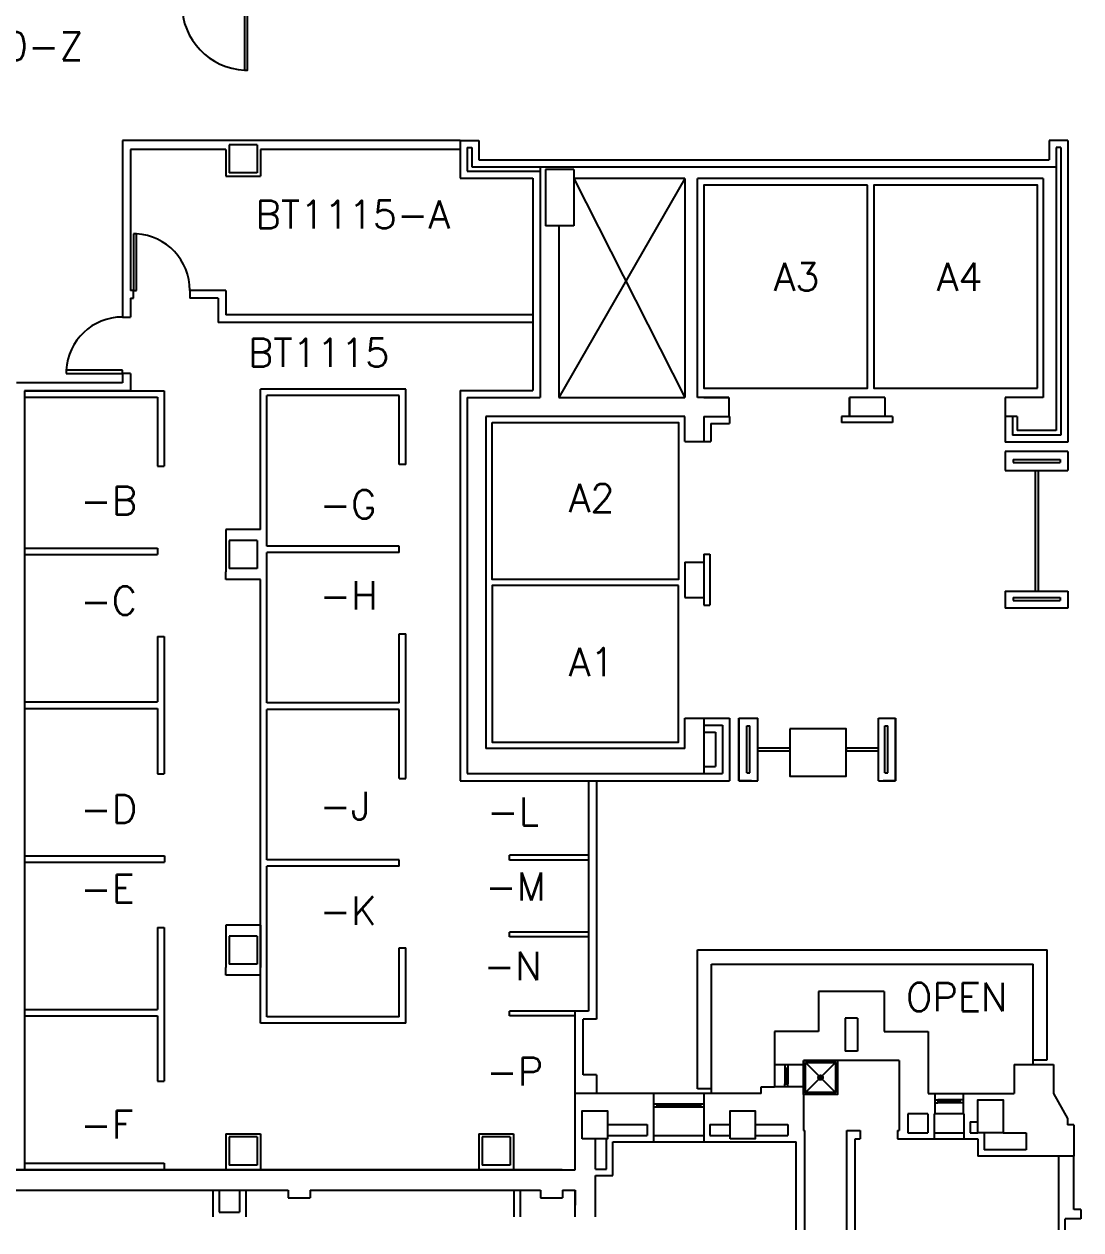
# Model space of a CAD drawing. Extents: x 2808 to 7225, y 18128 to 20366.
# Drawn here: x 4296 to 4971, y 18128 to 18897 of the extents above; entities that cross this region are included whole.
import ezdxf

# ---------------------------------------------------------------- set-up
doc = ezdxf.new("R2010")
doc.units = 0
doc.header["$MEASUREMENT"] = 0
doc.layers.get('0').update_dxf_attribs({"linetype": 'CONTINUOUS'})
for name, color, linetype in [('ARDOOR', 7, 'CONTINUOUS'), ('ARROOMNO', 4, 'CONTINUOUS'), ('ARWALL', 7, 'CONTINUOUS'), ('COL', 14, 'CONTINUOUS'), ('EQUIP', 30, 'CONTINUOUS'), ('EXWALL', 8, 'CONTINUOUS'), ('EXWINDOW', 8, 'CONTINUOUS'), ('MILL', 1, 'CONTINUOUS'), ('MPFIXTURE', 3, 'CONTINUOUS'), ('TXT', 4, 'CONTINUOUS')]:
    doc.layers.add(name, color=color, linetype=linetype)
doc.styles.add('ROMANS', font='romans.shx', dxfattribs={"height": 18})

# ---------------------------------------------------------------- blocks, each defined once
blk = doc.blocks.new('COL2')
for p, q in [((-0.5, -0.5), (-0.5, 0.5)), ((-0.5, 0.5), (0.5, 0.5)), ((0.5, -0.5), (0.5, 0.5)), ((-0.5, -0.5), (0.5, -0.5))]:
    blk.add_line(p, q)
blk = doc.blocks.new('A$C5D340DFE')
at = {"layer": 'MPFIXTURE'}
for points in [[(0, 21.6), (21.6, 21.6), (21.6, 0), (0, 0)], [(1.2, 20.4), (20.4, 20.4), (20.4, 1.2), (1.2, 1.2)]]:
    blk.add_lwpolyline(points, close=True, dxfattribs=at)
for points in [[(1.2, 20.4), (9.74, 11.86)], [(20.4, 20.4), (11.86, 11.86)], [(1.2, 1.2), (9.74, 9.74)], [(9.8, 10.8), (11.8, 10.8)], [(10.8, 11.8), (10.8, 9.8)], [(20.4, 1.2), (11.86, 9.74)]]:
    blk.add_lwpolyline(points, dxfattribs=at)
for radius in [1.5, 1]:
    blk.add_circle((10.8, 10.8), radius, dxfattribs=at)
blk = doc.blocks.new('A$C78A479F1')
at = {"layer": 'ARDOOR'}
for p, q in [((2, 36), (0, 36)), ((0, 36), (0, 0)), ((2, 0), (2, 36)), ((0, 0), (2, 0))]:
    blk.add_line(p, q, dxfattribs=at)
blk.add_arc((0, 0.06), 36, 359.91152, 86.81533, dxfattribs=at)
blk = doc.blocks.new('A$C7EEB19BA')
at = {"layer": 'ARDOOR'}
for p, q in [((36, 2), (0, 2)), ((0, 2), (0, 0)), ((0, 0), (36, 0)), ((36, 0), (36, 2))]:
    blk.add_line(p, q, dxfattribs=at)
blk.add_arc((35.94, 0), 36, 89.91152, 176.81533, dxfattribs=at)

msp = doc.modelspace()

# ---------------------------------------------------------------- linework, layer by layer
at = {"layer": 'ARDOOR', "flags": 128}
msp.add_lwpolyline([(4396.84, 18909.71, 0.400344), (4436.85, 18867.75), (4438.84, 18867.71), (4438.84, 18909.71), (4436.84, 18909.71), (4436.85, 18867.75)], format="xyb", dxfattribs=at)
at = {"layer": 'ARWALL'}
for p, q in [((4574.47, 18822.83), (4358.97, 18822.83)), ((4358.97, 18822.83), (4358.97, 18710.21)), ((4424.97, 18817.21), (4363.97, 18817.21)), ((4363.97, 18817.21), (4363.97, 18727.21)), ((4424.97, 18817.21), (4424.97, 18800.21)), ((4574.47, 18817.21), (4446.97, 18817.21)), ((4446.97, 18817.21), (4446.97, 18800.21)), ((4424.97, 18800.21), (4446.97, 18800.21)), ((4365.97, 18727.21), (4363.97, 18727.21)), ((4363.97, 18722.21), (4363.97, 18710.21)), ((4363.97, 18722.21), (4365.97, 18722.21)), ((4365.97, 18722.21), (4365.97, 18727.21)), ((4424.97, 18727.21), (4401.97, 18727.21)), ((4401.97, 18727.21), (4401.97, 18722.21)), ((4419.97, 18722.21), (4401.97, 18722.21)), ((4419.97, 18722.21), (4419.97, 18706.71)), ((4424.97, 18727.21), (4424.97, 18711.71)), ((4358.97, 18710.21), (4363.97, 18710.21)), ((4620.97, 18706.71), (4419.97, 18706.71)), ((4620.97, 18711.71), (4424.97, 18711.71)), ((4358.97, 18668.21), (4291.34, 18668.21)), ((4358.97, 18674.21), (4358.97, 18668.21)), ((4363.97, 18674.21), (4358.97, 18674.21)), ((4363.97, 18674.21), (4363.97, 18663.21)), ((4296.34, 18663.21), (4385.47, 18663.21)), ((4363.97, 18663.21), (4296.34, 18663.21)), ((4296.34, 18663.21), (4296.34, 18166.08)), ((4296.34, 18659.08), (4381.34, 18659.08)), ((4381.34, 18659.08), (4381.34, 18614.96)), ((4385.47, 18663.21), (4385.47, 18614.96)), ((4539.72, 18664.21), (4446.97, 18664.21)), ((4446.97, 18574.71), (4446.97, 18664.21)), ((4535.59, 18660.08), (4451.09, 18660.08)), ((4451.09, 18564.08), (4451.09, 18660.08)), ((4535.59, 18616.08), (4535.59, 18660.08)), ((4539.72, 18616.08), (4539.72, 18664.21)), ((4962.47, 18624.33), (4922.47, 18624.33)), ((4922.47, 18624.33), (4922.47, 18612.33)), ((4962.47, 18624.33), (4962.47, 18612.33)), ((4381.34, 18614.96), (4385.47, 18614.96)), ((4539.72, 18616.08), (4535.59, 18616.08)), ((4927.47, 18619.33), (4957.47, 18619.33)), ((4927.47, 18619.33), (4927.47, 18617.33)), ((4927.47, 18617.33), (4957.47, 18617.33)), ((4957.47, 18619.33), (4957.47, 18617.33)), ((4922.47, 18612.33), (4962.47, 18612.33)), ((4424.97, 18574.71), (4424.97, 18569.71)), ((4446.97, 18574.71), (4424.97, 18574.71)), ((4424.97, 18569.71), (4424.97, 18547.71)), ((4296.34, 18562.71), (4381.34, 18562.71)), ((4381.34, 18562.71), (4381.34, 18558.58)), ((4535.59, 18564.08), (4451.09, 18564.08)), ((4535.59, 18559.96), (4451.09, 18559.96)), ((4451.09, 18463.96), (4451.09, 18559.96)), ((4535.59, 18559.96), (4535.59, 18564.08)), ((4296.34, 18558.58), (4381.34, 18558.58)), ((4424.97, 18542.71), (4424.97, 18547.71)), ((4446.97, 18542.71), (4424.97, 18542.71)), ((4446.97, 18259.58), (4446.97, 18542.71)), ((4922.47, 18535.33), (4962.47, 18535.33)), ((4922.47, 18535.33), (4922.47, 18524.33)), ((4927.47, 18531.33), (4957.47, 18531.33)), ((4927.47, 18531.33), (4927.47, 18529.33)), ((4927.47, 18529.33), (4957.47, 18529.33)), ((4957.47, 18531.33), (4957.47, 18529.33)), ((4962.47, 18535.33), (4962.47, 18524.33)), ((4962.47, 18524.33), (4922.47, 18524.33)), ((4381.34, 18506.33), (4385.47, 18506.33)), ((4381.34, 18506.33), (4381.34, 18464.58)), ((4385.47, 18506.33), (4385.47, 18418.71)), ((4535.59, 18507.96), (4539.72, 18507.96)), ((4535.59, 18463.96), (4535.59, 18507.96)), ((4539.72, 18415.83), (4539.72, 18507.96)), ((4296.34, 18464.58), (4381.34, 18464.58)), ((4296.34, 18460.46), (4381.34, 18460.46)), ((4381.34, 18460.46), (4381.34, 18418.71)), ((4535.59, 18463.96), (4451.09, 18463.96)), ((4535.59, 18459.83), (4451.09, 18459.83)), ((4451.09, 18363.83), (4451.09, 18459.83)), ((4535.59, 18415.83), (4535.59, 18459.83)), ((4752.47, 18454.33), (4764.47, 18454.33)), ((4752.47, 18454.33), (4752.47, 18414.33)), ((4752.47, 18414.33), (4752.47, 18454.33)), ((4752.47, 18454.33), (4760.47, 18454.33)), ((4764.47, 18414.33), (4764.47, 18454.33)), ((4841.47, 18414.33), (4841.47, 18454.33)), ((4841.47, 18454.33), (4852.47, 18454.33)), ((4844.47, 18454.33), (4852.47, 18454.33)), ((4852.47, 18454.33), (4852.47, 18414.33)), ((4852.47, 18414.33), (4852.47, 18454.33)), ((4757.47, 18449.33), (4759.47, 18449.33)), ((4757.47, 18419.33), (4757.47, 18449.33)), ((4759.47, 18419.33), (4759.47, 18449.33)), ((4845.47, 18449.33), (4847.47, 18449.33)), ((4845.47, 18419.33), (4845.47, 18449.33)), ((4847.47, 18419.33), (4847.47, 18449.33)), ((4381.34, 18418.71), (4385.47, 18418.71)), ((4535.59, 18415.83), (4539.72, 18415.83)), ((4656.47, 18414.33), (4656.47, 18267.21)), ((4661.47, 18414.33), (4661.47, 18262.21)), ((4752.47, 18414.33), (4764.47, 18414.33)), ((4760.47, 18414.33), (4752.47, 18414.33)), ((4757.47, 18419.33), (4759.47, 18419.33)), ((4841.47, 18414.33), (4852.47, 18414.33)), ((4852.47, 18414.33), (4844.47, 18414.33)), ((4845.47, 18419.33), (4847.47, 18419.33)), ((4656.47, 18366.71), (4605.97, 18366.71)), ((4605.97, 18363.71), (4605.97, 18366.71)), ((4296.61, 18366.46), (4385.73, 18366.46)), ((4296.61, 18362.33), (4385.73, 18362.33)), ((4385.73, 18366.46), (4385.73, 18362.33)), ((4535.59, 18363.83), (4451.09, 18363.83)), ((4535.59, 18359.71), (4451.09, 18359.71)), ((4451.09, 18263.71), (4451.09, 18359.71)), ((4535.59, 18359.71), (4535.59, 18363.83)), ((4656.47, 18363.71), (4605.97, 18363.71)), ((4656.47, 18343.15), (4656.47, 18267.21)), ((4661.47, 18343.15), (4661.47, 18262.21)), ((4381.34, 18320.58), (4385.47, 18320.58)), ((4381.34, 18320.58), (4381.34, 18268.33)), ((4385.47, 18320.58), (4385.47, 18238.21)), ((4424.97, 18322.21), (4424.97, 18317.21)), ((4446.97, 18322.21), (4424.97, 18322.21)), ((4446.97, 18322.21), (4446.97, 18317.21)), ((4424.97, 18317.21), (4424.97, 18295.21)), ((4446.97, 18317.21), (4446.97, 18295.21)), ((4656.47, 18317.71), (4605.97, 18317.71)), ((4605.97, 18314.71), (4605.97, 18317.71)), ((4656.47, 18314.71), (4605.97, 18314.71)), ((4656.47, 18317.71), (4633.18, 18317.71)), ((4656.47, 18314.71), (4633.18, 18314.71)), ((4535.59, 18307.71), (4539.72, 18307.71)), ((4535.59, 18263.71), (4535.59, 18307.71)), ((4539.72, 18259.58), (4539.72, 18307.71)), ((4424.97, 18290.21), (4424.97, 18295.21)), ((4446.97, 18290.21), (4424.97, 18290.21)), ((4446.97, 18290.21), (4446.97, 18295.21)), ((4296.34, 18268.33), (4381.34, 18268.33)), ((4647.97, 18267.21), (4605.97, 18267.21)), ((4605.97, 18264.21), (4605.97, 18267.21)), ((4647.97, 18267.21), (4633.18, 18267.21)), ((4647.97, 18214.71), (4647.97, 18267.21)), ((4656.47, 18267.21), (4647.97, 18267.21)), ((4647.97, 18214.71), (4647.97, 18267.21)), ((4647.97, 18214.71), (4647.97, 18267.21)), ((4656.47, 18267.21), (4647.97, 18267.21)), ((4296.34, 18264.21), (4381.34, 18264.21)), ((4381.34, 18264.21), (4381.34, 18238.21)), ((4381.34, 18264.21), (4381.34, 18222.55)), ((4385.47, 18264.21), (4385.47, 18222.55)), ((4539.72, 18259.58), (4446.97, 18259.58)), ((4535.59, 18263.71), (4451.09, 18263.71)), ((4647.97, 18264.21), (4605.97, 18264.21)), ((4647.97, 18264.21), (4633.18, 18264.21)), ((4652.97, 18226.71), (4652.97, 18262.21)), ((4652.97, 18226.71), (4652.97, 18262.21)), ((4661.47, 18262.21), (4652.97, 18262.21)), ((4661.47, 18262.21), (4652.97, 18262.21)), ((4854.72, 18235.71), (4793.72, 18235.71)), ((4793.72, 18235.71), (4793.72, 18191.21)), ((4854.72, 18235.71), (4854.72, 18191.21)), ((4381.34, 18222.55), (4385.47, 18222.55)), ((4661.47, 18226.71), (4652.97, 18226.71)), ((4661.47, 18226.71), (4652.97, 18226.71)), ((4661.47, 18226.71), (4661.47, 18214.71)), ((4661.47, 18226.71), (4661.47, 18214.71)), ((4661.47, 18226.71), (4661.47, 18214.71)), ((4296.34, 18203.64), (4296.34, 18166.08)), ((4793.72, 18191.21), (4794.47, 18191.21)), ((4794.47, 18127.69), (4794.47, 18191.21)), ((4821.22, 18127.69), (4821.22, 18191.21)), ((4821.22, 18191.21), (4829.72, 18191.21)), ((4853.72, 18191.21), (4854.72, 18191.21)), ((4424.97, 18189.08), (4424.97, 18166.08)), ((4424.97, 18189.08), (4424.97, 18166.08)), ((4424.97, 18189.08), (4446.97, 18189.08)), ((4424.97, 18189.08), (4446.97, 18189.08)), ((4446.97, 18189.08), (4446.97, 18166.08)), ((4446.97, 18189.08), (4446.97, 18166.08)), ((4586.47, 18189.08), (4608.47, 18189.08)), ((4586.47, 18189.08), (4608.47, 18189.08)), ((4586.47, 18189.08), (4586.47, 18166.08)), ((4586.47, 18189.08), (4586.47, 18166.08)), ((4608.47, 18189.08), (4608.47, 18166.08)), ((4608.47, 18189.08), (4608.47, 18166.08)), ((4788.97, 18127.69), (4788.97, 18183.96)), ((4826.72, 18127.69), (4826.72, 18185.71)), ((4956.72, 18127.69), (4956.72, 18174.71)), ((4966.22, 18140.71), (4966.22, 18174.71)), ((4296.34, 18170.21), (4385.47, 18170.21)), ((4296.34, 18170.21), (4381.34, 18170.21)), ((4385.47, 18170.21), (4385.47, 18166.08)), ((4416.72, 18153.08), (4416.72, 18136.08)), ((4420.72, 18153.08), (4420.72, 18139.08)), ((4433.72, 18153.08), (4433.72, 18139.08)), ((4437.72, 18153.08), (4437.72, 18136.08)), ((4608.72, 18153.08), (4608.72, 18136.08)), ((4612.72, 18153.08), (4612.72, 18136.08)), ((4420.72, 18139.08), (4433.72, 18139.08)), ((4970.72, 18140.71), (4966.22, 18140.71)), ((4970.72, 18140.71), (4970.72, 18134.71)), ((4960.72, 18127.69), (4960.72, 18134.71)), ((4970.72, 18134.71), (4960.72, 18134.71))]:
    msp.add_line(p, q, dxfattribs=at)
at = {"layer": 'COL'}
for points in [[(4905.04, 18189.71), (4905.04, 18210.71), (4921.04, 18210.71), (4921.04, 18189.71)], [(4652.47, 18185.71), (4652.47, 18203.71), (4668.47, 18203.71), (4668.47, 18185.71)], [(4652.47, 18185.71), (4652.47, 18203.71), (4668.47, 18203.71), (4668.47, 18185.71)], [(4746.85, 18185.71), (4746.85, 18203.71), (4762.85, 18203.71), (4762.85, 18185.71)]]:
    msp.add_lwpolyline(points, close=True, dxfattribs=at)
at = {"layer": 'EQUIP'}
msp.add_lwpolyline([(4784.97, 18447.33), (4784.97, 18417.33), (4820.97, 18417.33), (4820.97, 18447.33), (4784.97, 18447.33)], dxfattribs=at)
at = {"layer": 'EXWALL', "linetype": 'CONTINUOUS'}
for p, q in [((4574.47, 18822.83), (4574.47, 18798.83)), ((4574.47, 18822.83), (4586.47, 18822.83)), ((4586.47, 18822.83), (4586.47, 18810.58)), ((4962.47, 18822.83), (4950.47, 18822.83)), ((4950.47, 18822.83), (4950.47, 18810.58)), ((4962.47, 18822.83), (4962.47, 18630.33)), ((4578.97, 18818.33), (4581.97, 18818.33)), ((4578.97, 18818.33), (4578.97, 18803.33)), ((4581.97, 18818.33), (4581.97, 18806.08)), ((4957.97, 18818.33), (4954.97, 18818.33)), ((4954.97, 18818.33), (4954.97, 18637.83)), ((4957.97, 18818.33), (4957.97, 18634.83)), ((4581.97, 18806.08), (4954.97, 18806.08)), ((4586.47, 18810.58), (4950.47, 18810.58)), ((4574.47, 18798.83), (4620.97, 18798.83)), ((4578.97, 18803.33), (4625.47, 18803.33)), ((4574.47, 18663.33), (4620.97, 18663.33)), ((4578.97, 18658.83), (4625.47, 18658.83)), ((4637.47, 18658.83), (4717.97, 18658.83)), ((4729.97, 18658.83), (4745.97, 18658.83)), ((4922.47, 18658.83), (4922.47, 18646.83)), ((4942.97, 18658.83), (4922.47, 18658.83)), ((4729.97, 18646.83), (4746.47, 18646.83)), ((4817.97, 18646.83), (4817.97, 18642.83)), ((4850.47, 18646.83), (4850.47, 18642.83)), ((4922.47, 18646.83), (4922.47, 18630.33)), ((4929.97, 18646.83), (4922.47, 18646.83)), ((4922.47, 18646.58), (4922.47, 18630.33)), ((4926.97, 18646.83), (4926.97, 18634.83)), ((4929.97, 18646.83), (4929.97, 18637.83)), ((4734.47, 18642.22), (4746.47, 18642.22)), ((4954.97, 18637.83), (4929.97, 18637.83)), ((4717.97, 18630.83), (4729.97, 18630.83)), ((4729.97, 18630.72), (4734.47, 18630.72)), ((4962.47, 18630.33), (4922.47, 18630.33)), ((4957.97, 18634.83), (4926.97, 18634.83)), ((4717.97, 18553.83), (4729.97, 18553.83)), ((4729.97, 18558.83), (4733.97, 18558.83)), ((4717.97, 18531.33), (4729.97, 18531.33)), ((4729.97, 18526.33), (4733.97, 18526.33)), ((4717.97, 18454.33), (4729.97, 18454.33)), ((4729.97, 18454.33), (4746.47, 18454.33)), ((4729.97, 18449.83), (4741.97, 18449.83)), ((4729.97, 18445.33), (4737.47, 18445.33)), ((4729.97, 18423.33), (4737.47, 18423.33)), ((4574.47, 18414.33), (4746.47, 18414.33)), ((4578.97, 18418.83), (4741.97, 18418.83)), ((4725.97, 18306.33), (4949.22, 18306.33)), ((4734.97, 18297.33), (4940.22, 18297.33))]:
    msp.add_line(p, q, dxfattribs=at)
at = {"layer": 'EXWALL'}
for p, q in [((4625.47, 18806.08), (4625.47, 18658.83)), ((4620.97, 18798.83), (4620.97, 18663.33)), ((4717.97, 18798.71), (4637.47, 18658.83)), ((4717.97, 18798.71), (4646.97, 18798.71)), ((4646.97, 18798.71), (4717.97, 18658.83)), ((4717.97, 18798.71), (4717.97, 18658.83)), ((4946.72, 18798.71), (4725.97, 18798.71)), ((4725.97, 18658.83), (4725.97, 18798.71)), ((4946.72, 18798.71), (4946.72, 18658.83)), ((4637.47, 18768.33), (4637.47, 18658.83)), ((4574.47, 18663.33), (4574.47, 18414.33)), ((4578.97, 18658.83), (4578.97, 18418.83)), ((4745.97, 18658.83), (4725.97, 18658.83)), ((4745.97, 18658.83), (4745.97, 18646.83)), ((4845.47, 18658.83), (4822.97, 18658.83)), ((4845.47, 18658.83), (4822.97, 18658.83)), ((4822.97, 18646.83), (4822.97, 18658.83)), ((4822.97, 18658.83), (4822.97, 18646.83)), ((4845.47, 18658.83), (4845.47, 18646.83)), ((4946.72, 18658.83), (4922.47, 18658.83)), ((4717.97, 18646.83), (4590.97, 18646.83)), ((4590.97, 18646.83), (4590.97, 18434.83)), ((4717.97, 18630.83), (4717.97, 18646.83)), ((4729.97, 18646.83), (4729.97, 18630.72)), ((4746.47, 18646.83), (4746.47, 18642.22)), ((4850.47, 18646.83), (4817.97, 18646.83)), ((4845.47, 18646.83), (4822.97, 18646.83)), ((4734.47, 18642.22), (4734.47, 18630.72)), ((4850.47, 18642.83), (4817.97, 18642.83)), ((4717.97, 18553.83), (4717.97, 18531.33)), ((4729.97, 18558.83), (4729.97, 18526.33)), ((4733.97, 18558.83), (4733.97, 18526.33)), ((4717.97, 18434.83), (4717.97, 18454.33)), ((4729.97, 18454.33), (4729.97, 18418.83)), ((4746.47, 18454.33), (4746.47, 18414.33)), ((4737.47, 18445.33), (4737.47, 18423.33)), ((4741.97, 18449.83), (4741.97, 18418.83)), ((4717.97, 18434.83), (4590.97, 18434.83)), ((4725.97, 18217.71), (4725.97, 18306.33)), ((4949.22, 18236.21), (4949.22, 18306.33)), ((4734.97, 18214.71), (4734.97, 18297.33)), ((4940.22, 18233.21), (4940.22, 18297.33)), ((4845.22, 18279.71), (4803.22, 18279.71)), ((4803.22, 18279.71), (4803.22, 18254.21)), ((4845.22, 18279.71), (4845.22, 18254.21)), ((4820.22, 18262.71), (4820.22, 18241.71)), ((4828.22, 18262.71), (4820.22, 18262.71)), ((4828.22, 18262.71), (4828.22, 18241.71)), ((4775.22, 18254.21), (4775.22, 18218.96)), ((4803.22, 18254.21), (4775.22, 18254.21)), ((4845.22, 18254.21), (4873.22, 18254.21)), ((4873.22, 18254.21), (4873.22, 18214.71)), ((4828.22, 18241.71), (4820.22, 18241.71)), ((4940.22, 18236.21), (4949.22, 18236.21)), ((4793.72, 18232.96), (4775.22, 18232.96)), ((4781.72, 18232.96), (4781.72, 18230.96)), ((4781.72, 18230.96), (4781.72, 18220.96)), ((4781.72, 18230.96), (4783.72, 18230.96)), ((4782.72, 18230.96), (4782.72, 18220.96)), ((4783.72, 18232.96), (4783.72, 18230.96)), ((4783.72, 18230.96), (4783.72, 18220.96)), ((4928.22, 18233.21), (4953.22, 18233.21)), ((4928.22, 18233.21), (4928.22, 18214.71)), ((4953.22, 18233.21), (4953.22, 18214.71)), ((4953.22, 18229.71), (4953.22, 18214.71)), ((4781.72, 18218.96), (4781.72, 18220.96)), ((4781.72, 18220.96), (4783.72, 18220.96)), ((4783.72, 18218.96), (4783.72, 18220.96)), ((4766.72, 18214.71), (4647.97, 18214.71)), ((4766.72, 18214.71), (4647.97, 18214.71)), ((4647.97, 18166.08), (4647.97, 18214.71)), ((4647.97, 18166.08), (4647.97, 18214.71)), ((4697.97, 18214.71), (4697.97, 18194.96)), ((4697.97, 18214.71), (4697.97, 18194.96)), ((4734.97, 18217.71), (4725.97, 18217.71)), ((4729.97, 18214.71), (4729.97, 18194.96)), ((4766.72, 18218.96), (4775.22, 18218.96)), ((4766.72, 18214.71), (4766.72, 18218.96)), ((4793.72, 18218.96), (4775.22, 18218.96)), ((4873.22, 18214.71), (4928.22, 18214.71)), ((4877.47, 18214.71), (4877.47, 18201.71)), ((4895.47, 18214.71), (4895.47, 18201.71)), ((4953.22, 18214.71), (4962.22, 18198.71)), ((4697.97, 18208.21), (4699.97, 18208.21)), ((4697.97, 18208.21), (4699.97, 18208.21)), ((4697.97, 18206.21), (4699.97, 18206.21)), ((4697.97, 18206.21), (4699.97, 18206.21)), ((4699.97, 18208.21), (4727.97, 18208.21)), ((4699.97, 18208.21), (4699.97, 18206.21)), ((4699.97, 18208.21), (4727.97, 18208.21)), ((4699.97, 18208.21), (4699.97, 18206.21)), ((4699.97, 18207.21), (4727.97, 18207.21)), ((4699.97, 18207.21), (4727.97, 18207.21)), ((4699.97, 18206.21), (4727.97, 18206.21)), ((4699.97, 18206.21), (4727.97, 18206.21)), ((4727.97, 18208.21), (4729.97, 18208.21)), ((4727.97, 18208.21), (4727.97, 18206.21)), ((4727.97, 18206.21), (4729.97, 18206.21)), ((4877.47, 18210.71), (4879.47, 18210.71)), ((4877.47, 18208.71), (4879.47, 18208.71)), ((4879.47, 18210.71), (4879.47, 18208.71)), ((4879.47, 18209.71), (4893.47, 18209.71)), ((4895.47, 18210.71), (4893.47, 18210.71)), ((4893.47, 18210.71), (4893.47, 18208.71)), ((4895.47, 18208.71), (4893.47, 18208.71)), ((4860.22, 18201.71), (4860.22, 18189.71)), ((4872.97, 18201.71), (4860.22, 18201.71)), ((4872.97, 18201.71), (4872.97, 18189.71)), ((4895.97, 18201.71), (4876.97, 18201.71)), ((4876.97, 18201.71), (4876.97, 18185.71)), ((4895.97, 18201.71), (4895.97, 18185.71)), ((4962.22, 18198.71), (4962.22, 18194.71)), ((4668.47, 18194.96), (4693.97, 18194.96)), ((4668.47, 18194.96), (4693.97, 18194.96)), ((4693.97, 18194.96), (4693.97, 18187.96)), ((4693.97, 18194.96), (4693.97, 18187.96)), ((4697.97, 18194.96), (4697.97, 18183.96)), ((4697.97, 18194.96), (4697.97, 18183.96)), ((4729.97, 18194.96), (4729.97, 18183.96)), ((4733.97, 18194.96), (4746.85, 18194.96)), ((4733.97, 18194.96), (4733.97, 18187.96)), ((4762.85, 18194.96), (4783.72, 18194.96)), ((4783.72, 18194.96), (4783.72, 18187.96)), ((4783.72, 18194.96), (4783.72, 18187.96)), ((4829.72, 18191.21), (4829.72, 18185.71)), ((4853.72, 18191.21), (4853.72, 18185.71)), ((4860.22, 18189.71), (4872.97, 18189.71)), ((4876.97, 18189.71), (4895.97, 18189.71)), ((4899.97, 18196.71), (4905.04, 18196.71)), ((4899.97, 18196.71), (4899.97, 18189.71)), ((4899.97, 18189.71), (4905.04, 18189.71)), ((4909.04, 18189.71), (4909.04, 18178.71)), ((4921.04, 18189.71), (4935.72, 18189.71)), ((4935.72, 18189.71), (4935.72, 18178.71)), ((4966.22, 18194.71), (4962.22, 18194.71)), ((4966.22, 18194.71), (4966.22, 18174.71)), ((4660.97, 18166.46), (4660.97, 18185.71)), ((4660.97, 18166.46), (4660.97, 18185.71)), ((4667.97, 18166.46), (4667.97, 18185.71)), ((4667.97, 18166.46), (4667.97, 18185.71)), ((4668.47, 18187.96), (4693.97, 18187.96)), ((4668.47, 18187.96), (4693.97, 18187.96)), ((4671.97, 18162.46), (4671.97, 18183.96)), ((4671.97, 18183.96), (4697.97, 18183.96)), ((4671.97, 18162.46), (4671.97, 18183.96)), ((4671.97, 18183.96), (4697.97, 18183.96)), ((4697.97, 18187.96), (4729.97, 18187.96)), ((4697.97, 18187.96), (4729.97, 18187.96)), ((4697.97, 18183.96), (4729.97, 18183.96)), ((4697.97, 18183.96), (4729.97, 18183.96)), ((4729.97, 18183.96), (4788.97, 18183.96)), ((4733.97, 18187.96), (4746.85, 18187.96)), ((4762.85, 18187.96), (4783.72, 18187.96)), ((4826.72, 18185.71), (4829.72, 18185.71)), ((4853.72, 18185.71), (4876.97, 18185.71)), ((4876.97, 18185.71), (4895.97, 18185.71)), ((4895.97, 18185.71), (4905.04, 18185.71)), ((4905.04, 18185.71), (4905.04, 18174.71)), ((4966.22, 18174.71), (4905.04, 18174.71)), ((4935.72, 18178.71), (4909.04, 18178.71)), ((4639.59, 18166.08), (3595.47, 18166.08)), ((3605.22, 18166.08), (4647.97, 18166.08)), ((3605.22, 18166.08), (4641.97, 18166.08)), ((4660.97, 18166.46), (4667.97, 18166.46)), ((4660.97, 18166.46), (4667.97, 18166.46)), ((4660.97, 18166.46), (4667.97, 18166.46)), ((4660.97, 18136.08), (4660.97, 18162.46)), ((4660.97, 18136.08), (4660.97, 18162.46)), ((4660.97, 18162.46), (4671.97, 18162.46)), ((4660.97, 18162.46), (4671.97, 18162.46)), ((4660.97, 18162.46), (4671.97, 18162.46)), ((4244.72, 18153.08), (4464.72, 18153.08)), ((4464.72, 18153.08), (4464.72, 18148.08)), ((4478.72, 18153.08), (4625.72, 18153.08)), ((4478.72, 18153.08), (4478.72, 18148.08)), ((4625.72, 18153.08), (4625.72, 18148.08)), ((4639.72, 18153.08), (4647.97, 18153.08)), ((4639.72, 18153.08), (4639.72, 18148.08)), ((4639.72, 18153.08), (4639.72, 18148.08)), ((4639.72, 18153.08), (4647.97, 18153.08)), ((4647.97, 18136.08), (4647.97, 18153.08)), ((4647.97, 18136.08), (4647.97, 18153.08)), ((4647.97, 18153.08), (4647.97, 18143.41)), ((4464.72, 18148.08), (4478.72, 18148.08)), ((4625.72, 18148.08), (4639.72, 18148.08)), ((4625.72, 18148.08), (4639.72, 18148.08))]:
    msp.add_line(p, q, dxfattribs=at)
for points in [[(4834.47, 18794.33), (4729.97, 18794.33), (4729.97, 18664.83), (4834.47, 18664.83)], [(4942.97, 18664.83), (4942.97, 18794.33), (4838.47, 18794.33), (4838.47, 18664.83)], [(4594.97, 18642.83), (4713.97, 18642.83), (4713.97, 18542.83), (4594.97, 18542.83)], [(4713.97, 18538.83), (4594.97, 18538.83), (4594.97, 18438.83), (4713.97, 18438.83)]]:
    msp.add_lwpolyline(points, close=True, dxfattribs=at)
at = {"layer": 'EXWINDOW'}
for p, q in [((4895.47, 18210.71), (4879.47, 18210.71)), ((4895.47, 18208.71), (4879.47, 18208.71))]:
    msp.add_line(p, q, dxfattribs=at)
at = {"layer": 'MILL'}
for p, q in [((4941.47, 18612.33), (4941.47, 18535.33)), ((4943.47, 18612.33), (4943.47, 18535.33)), ((4764.47, 18435.33), (4784.97, 18435.33)), ((4764.47, 18433.33), (4784.97, 18433.33)), ((4784.97, 18435.33), (4784.97, 18433.33)), ((4820.97, 18435.33), (4841.47, 18435.33)), ((4820.97, 18435.33), (4820.97, 18433.33)), ((4820.97, 18433.33), (4841.47, 18433.33))]:
    msp.add_line(p, q, dxfattribs=at)

# ---------------------------------------------------------------- block references
at = {"layer": 'ARDOOR'}
for name, p in [('A$C78A479F1', (4365.97, 18727.21)), ('A$C7EEB19BA', (4322.97, 18674.21))]:
    msp.add_blockref(name, p, dxfattribs=at)
at = {"layer": 'COL', "xscale": 18, "zscale": 18, "rotation": 180}
for p, yscale in [((4435.97, 18811.21), 18), ((4637.97, 18786.33), 36), ((4435.97, 18558.71), 18), ((4435.97, 18306.21), 18), ((4435.97, 18178.08), 18), ((4435.97, 18178.08), 18), ((4597.47, 18178.08), 18), ((4597.47, 18178.08), 18)]:
    msp.add_blockref('COL2', p, dxfattribs=dict(at, yscale=yscale))
at = {"layer": 'MPFIXTURE'}
msp.add_blockref('A$C5D340DFE', (4793.72, 18214.11), dxfattribs=at)

# ---------------------------------------------------------------- texts
at = {"layer": 'ARROOMNO', "style": 'ROMANS'}
for s, p in [('BT1090-Z', (4208.4, 18874.07)), ('BT1115-A', (4443.85, 18766.61)), ('A3', (4774.51, 18726.86)), ('A4', (4878.58, 18726.86)), ('BT1115', (4439.01, 18678.45)), ('-B', (4332.01, 18584.1)), ('-G', (4484.73, 18581.7)), ('A2', (4643.72, 18585.76)), ('-C', (4332.01, 18520.22)), ('-H', (4484.73, 18523.61)), ('A1', (4643.72, 18481.05)), ('-D', (4332.01, 18387.33)), ('-J', (4484.73, 18389.29)), ('-L', (4591.68, 18385.68)), ('-E', (4332.01, 18336.58)), ('-M', (4590.55, 18337.82)), ('-K', (4484.73, 18322.37)), ('-N', (4589.42, 18287.14)), ('-P', (4591.19, 18219.78)), ('-F', (4332.01, 18185.95))]:
    msp.add_text(s, height=18, dxfattribs=at).set_placement(p)
at = {"layer": 'TXT', "style": 'ROMANS'}
msp.add_text('OPEN', height=18, dxfattribs=at).set_placement((4858.97, 18267.24))

doc.saveas('drawing.dxf')
